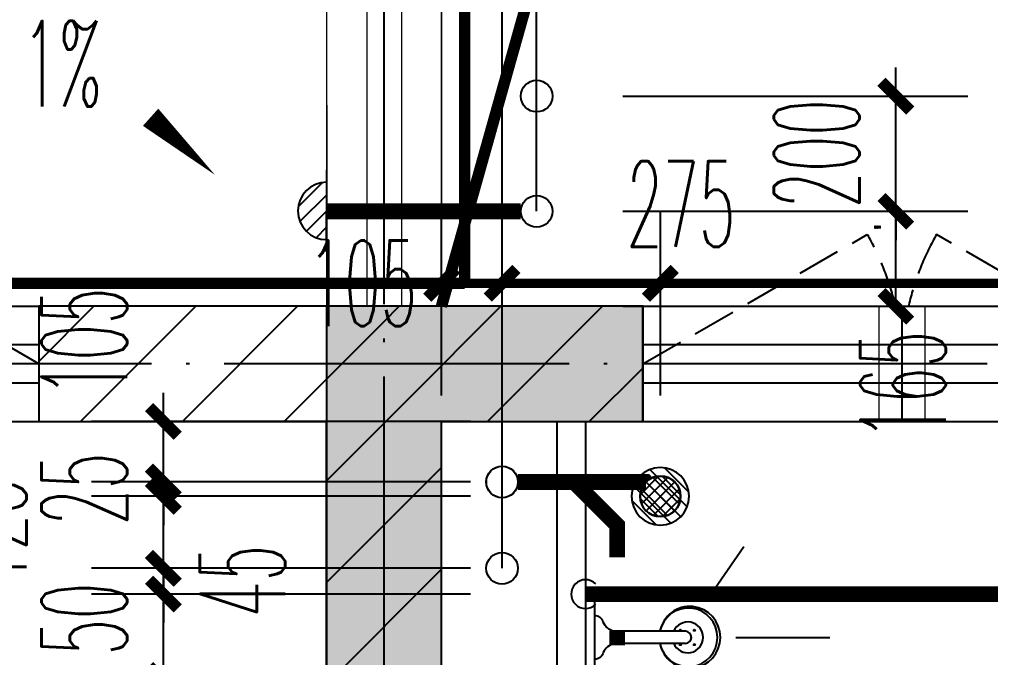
# Model space of a CAD drawing. Extents: x 27938 to 1507990, y 110129 to 923079.
# Drawn here: x 1219130 to 1220818, y 589414 to 590522 of the extents above; entities that cross this region are included whole.
import ezdxf

# ---------------------------------------------------------------- set-up
doc = ezdxf.new("R2010")
doc.units = 0
doc.header["$LTSCALE"] = 1000
doc.header["$MEASUREMENT"] = 0
doc.linetypes.add('DASH', pattern=[0.35, 0.25, -0.1])
doc.linetypes.add('DOTE', pattern=[2.4200000000000004, 2, -0.2, 0.02, -0.2])
for name, color, linetype in [('----建筑底图', 8, 'Continuous'), ('COLUMN', 9, 'Continuous'), ('DIM_SYMB', 3, 'Continuous'), ('DIM_废水', 31, 'Continuous'), ('DIM_污水', 2, 'Continuous'), ('DIM_雨水', 4, 'Continuous'), ('DIM_餐饮排水', 31, 'Continuous'), ('DOTE', 1, 'Continuous'), ('EQUIP_地漏', 7, 'Continuous'), ('IP-bath&kitchen-JOHNSON', 4, 'Continuous'), ('LVTRY', 6, 'Continuous'), ('P-bath&kitchen-JOHNSON', 4, 'Continuous'), ('PIPE-不分区给水', 3, 'J'), ('PIPE-废水', 31, 'TG_F'), ('PIPE-污水', 2, 'W'), ('PUB_HATCH', 8, 'Continuous'), ('VPIPE-不分区给水', 3, 'Continuous'), ('VPIPE-凝结', 150, 'N'), ('VPIPE-废水', 31, 'Continuous'), ('VPIPE-污水', 2, 'W'), ('VPIPE-雨水', 4, 'Y'), ('VPIPE-餐饮排水', 41, 'P'), ('WALL', 9, 'Continuous'), ('WINDOW', 4, 'Continuous'), ('WINDOW_TEXT', 7, 'Continuous'), ('机电标识类', 1, 'Continuous')]:
    doc.layers.add(name, color=color, linetype=linetype)
doc.layers.add('S-L主梁线', color=4, linetype='DASH', plot=False)
for name, color, linetype, lineweight in [('平面-排水沟', 86, 'Continuous', 15), ('平面-栏杆', 135, 'Continuous', 15), ('平面-看线', 45, 'Continuous', 15), ('平面-空调室内机', 176, 'Continuous', 9), ('空调', 76, 'Continuous', 13)]:
    doc.layers.add(name, color=color, linetype=linetype, lineweight=lineweight)
doc.styles.add('_TCH_DIM', font='SIMPLEX.shx', dxfattribs={"width": 0.7, "bigfont": 'GBCBIG.shx'})
doc.styles.add('_TCH_DIM_T3', font='SIMPLEX.shx', dxfattribs={"width": 0.4941176470588236, "bigfont": 'GBCBIG.shx'})
doc.styles.add('_TCH_WINDOW', font='SIMPLEX.shx', dxfattribs={"width": 0.7, "height": 3.5, "bigfont": 'GBCBIG.shx'})
doc.styles.get("Standard").update_dxf_attribs({"font": 'gbenor.shx', "bigfont": 'gbcbig.shx'})
doc.styles.add('TG_LINETYPE', font='SIMPLEX', dxfattribs={"width": 0.8, "height": 3, "bigfont": 'HZTXT'})
doc.linetypes.add('J', pattern='A,3,-0.2,["J",Standard,S=0.25,R=0,X=-0.1,Y=-0.115],-0.2', length=3.4)
doc.linetypes.add('N', pattern='A,3,-0.2,["N",Standard,S=0.25,R=0,X=-0.1,Y=-0.115],-0.2', length=3.4)
doc.linetypes.add('P', pattern='A,3,-0.2,["P",Standard,S=0.25,R=0,X=-0.1,Y=-0.115],-0.2', length=3.4)
doc.linetypes.add('TG_F', pattern='A,2,-0.3,["F",TG_LINETYPE,S=0.1,R=0,X=-0.23,Y=-0.15],0', length=2.3)
doc.linetypes.add('W', pattern='A,3,-0.2,["W",Standard,S=0.25,R=0,X=-0.1,Y=-0.115],-0.2', length=3.4)
doc.linetypes.add('Y', pattern='A,3,-0.2,["Y",Standard,S=0.25,R=0,X=-0.1,Y=-0.115],-0.2', length=3.4)
doc.dimstyles.new('_TWT_ARCH&&50', dxfattribs={"dimtxt": 148.75, "dimasz": 50, "dimexe": 125, "dimexo": 150, "dimgap": 63.12500000000001, "dimtad": 1, "dimdec": 0, "dimzin": 0, "dimdsep": 46, "dimtxsty": '_TCH_DIM_T3', "dimblk": 'ARCHTICK', "dimcen": 0.09, "dimclrt": 7, "dimazin": 2, "dimtfac": 1, "dimtdec": 0, "dimtix": 1, "dimtmove": 2, "dimatfit": 3, "dimfxl": 100, "dimtolj": 1, "dimtzin": 0, "dimarcsym": 0})
pattern_1 = [(45, (0, 89.755675), (-88.38838300365748, 88.3883830036575), [])]

# ---------------------------------------------------------------- blocks, each defined once
blk = doc.blocks.new('GFDGFSDFGD')
at = {"layer": 'PUB_HATCH'}
blk.add_hatch(color=256, dxfattribs=at).paths.add_polyline_path([(439566.4865317799, 373023.7243817647), (439016.5711227141, 373023.7242364523), (439016.5716928639, 372023.7232685714), (439216.5708743546, 372023.7239847798), (439216.5708215295, 372823.7236273639), (439566.4864635121, 372823.7234225881)])
at = {"layer": 'COLUMN', "color": 6}
for p, q in [((439566.4865317799, 373023.7243817647), (439016.5711227141, 373023.7242364523)), ((439016.5711227141, 373023.7242364523), (439016.5716928639, 372023.7232685714)), ((439566.4864635121, 372823.7234225881), (439566.4865317799, 373023.7243817647)), ((439216.5708743546, 372023.7239847798), (439216.5708215295, 372823.7236273639)), ((439216.5708215295, 372823.7236273639), (439566.4864635121, 372823.7234225881))]:
    blk.add_line(p, q, dxfattribs=at)
blk = doc.blocks.new('dongkong')
blk.add_wipeout([(-603756.0415179721, 210770.96306340612), (-603756.0415180603, 210570.80961624245), (-603836.0415181214, 210570.80961593534), (-603836.0415181519, 210770.96306307407)])
at = {"layer": '机电标识类', "color": 250, "linetype": 'DASH', "ltscale": 400}
for p, q in [((-603796.0415180789, 210770.9630630909), (-603796.0415180789, 210570.8096162414)), ((-603896.0415180789, 210670.6929921169), (-603696.0415180789, 210670.6929921169))]:
    blk.add_line(p, q, dxfattribs=at)
at = {"layer": '空调', "color": 6, "linetype": 'DASH', "const_width": 2}
blk.add_lwpolyline([(-603756.0415180789, 210770.9630630909), (-603756.0415180789, 210570.8096162414), (-603836.0415180789, 210570.8096162414), (-603836.0415180789, 210770.9630630909)], close=True, dxfattribs=at)
blk = doc.blocks.new('135')
blk.add_hatch(color=0).paths.add_polyline_path([(4.76418280357393, 1.812162386259842), (3.614183923258678, -0.9586682789313272), (-4.698308072380313, 2.491328362025341), (-3.548309192054148, 5.262159027231063)])
at = {"color": 0}
for p, q in [((0, -9.095e-13), (-7.276000000000001e-12, 39.11915162772765)), ((-5.555794630552554, 18.93025617586591), (-3.355794630551827, 19.41189882087838)), ((-3.355794630551827, 19.41189882087838), (-5.502586708164016, 19.38346581543646)), ((-5.000000000007275, 10.93307908955376), (-5.000000000007275, 30.53458335841333)), ((5.617387633388716, 18.86060526279379), (3.417387633387988, 19.34224790780627)), ((3.417387633387988, 19.34224790780627), (5.564179711000178, 19.31381490236435)), ((4.999999999996362, 10.92478528669653), (4.999999999992723, 32.30060393840449)), ((-6.34257382159194, 2.632406550414998), (5.421245566391007, -2.250020692198631)), ((-5.698204626369259, 2.906323017595241), (-5.160113183243083, 2.682994842084553)), ((5.249555696867901, 10.9245783101278), (-5.25044430312846, 10.93328680312606)), ((5.227938415449898, 9.660595023749009), (-5.205485498692723, 9.660595023727183)), ((-5.160113183243083, 2.682994842084553), (-3.818447822857706, 5.915630618167598)), ((-3.818447822857706, 5.915630618167598), (5.417654394495911, 2.08230101709978)), ((4.075989034128724, -1.150334758983262), (5.417654394495911, 2.08230101709978)), ((4.075989034125087, -1.150334758983262), (5.7233188174323, -1.834038541420341))]:
    blk.add_line(p, q, dxfattribs=at)
for centre, radius, start, end in [((6.161034868437128, 15.83646535001662), 13.51105029248686, 151.0147378050733, 204.8403314206463), ((8.625610374787357, 15.4674340699994), 14.59806099666519, 166.2780045267358, 198.0953497200314), ((-5.220308285297505, 22.14142036417525), 0.5, 335.7643365041333, 151.0147378054934), ((3.827398038803949, 18.06844884589281), 9.42220170707689, 155.7643365036202, 171.9772791662345), ((5.153695528464595, 22.26171150950449), 0.5, 29.84246110022977, 204.5740373216479), ((-5.946870150815811, 17.18555889137405), 11.70614123311011, 10.4750181798539, 24.57403732164799), ((-6.288615623223449, 15.43590622998363), 12.3887641438454, 338.644919711974, 16.04760207510264), ((-6.035673477003001, 15.84248269684667), 13.39994098009156, 334.9111406033848, 29.84246110034611), ((13.49583268638525, 4.204098348475781), 20.48112573357894, 163.092431708237, 182.0011966084188), ((-5.975522388205718, 3.562607190228845), 1, 184.2275252268287, 248.4661137629982), ((13.54264475737364, 4.193994001077044), 19.52885339284392, 163.7443120071847, 182.5268738689926), ((-5.467505949505721, 3.349919817060253), 0.5, 181.9385014602077, 247.2597126889964), ((29.07817214454553, 6.708467335577552), 24.03224306675829, 172.943947749341, 199.2318175570648), ((26.37160870551816, 6.273545375245702), 20.6409126368038, 169.1453753653255, 199.9525787155704), ((5.869786496521555, -1.169297062749137), 1.170107913508445, 247.4597126892894, 19.95257871601565), ((5.914985297487874, -1.372233430550295), 0.5, 247.4597126892894, 19.23181755750988)]:
    blk.add_arc(centre, radius, start, end, dxfattribs=at)
blk.add_open_spline([(-5.000000000007275, 30.53458335841333), (-4.10443294849756, 31.33336597555081), (-2.288282033354334, 32.95324444101334), (0.90438098919185, 29.19536669430727), (3.450096077842316, 31.12548990286359), (4.999999999992723, 32.30060393840449)], degree=3, knots=[0, 0, 0, 0, 3.066329070407599, 6.218313121244897, 11.12413523619883, 11.12413523619883, 11.12413523619883, 11.12413523619883], dxfattribs=at)
blk = doc.blocks.new('SDFAWERAWER')
at = {"layer": 'LVTRY', "color": 0}
for p, q in [((593987.7654218215, -1242190.543110286), (593978.1679464299, -1242213.999597729)), ((594017.0860310916, -1242202.539954511), (593987.7654218215, -1242190.543110286)), ((594015.8193360465, -1242220.432964417), (594027.1688849085, -1242192.714558183)), ((594022.6186791044, -1242211.427743668), (594029.8341162818, -1242193.80586096)), ((594025.3530065713, -1242210.830205286), (594031.0932591765, -1242196.811088268)), ((594027.1688849085, -1242192.714558183), (594033.0323939191, -1242195.115424288)), ((594029.8341162818, -1242193.80586096), (594031.0932591765, -1242196.811088268)), ((594032.1593517042, -1242197.24760937), (594033.0323939191, -1242195.115424288)), ((594033.0323939191, -1242195.115424288), (594033.976751101, -1242197.369344781)), ((594033.7584905497, -1242197.902391045), (594033.9763517794, -1242197.370320023)), ((593941.1893833182, -1242210.071718162), (593783.7054442759, -1242594.768872668)), ((593941.1893833182, -1242210.071718162), (593964.6458707345, -1242219.669193542)), ((594007.4885557, -1242225.996441955), (593978.1679464299, -1242213.999597729)), ((594025.7000045974, -1242203.902384486), (594018.4845674199, -1242221.524267195)), ((594025.3530065713, -1242210.830205286), (594021.4897947444, -1242220.265124338)), ((594047.2517495372, -1242200.933083513), (594035.9092786319, -1242228.654386825)), ((594037.3439066054, -1242210.828683256), (594087.9885953569, -1242231.550505105)), ((594038.5747885434, -1242229.745009019), (594045.1743897707, -1242213.615406493)), ((594041.579694262, -1242228.485098852), (594051.1771696536, -1242205.028611409)), ((594049.9172594484, -1242202.023705706), (594043.3176582216, -1242218.153308231)), ((594047.2517495372, -1242200.933083513), (594049.9172594484, -1242202.023705706)), ((594049.9172594484, -1242202.023705706), (594051.1771696536, -1242205.028611409)), ((593964.6458707345, -1242219.669193542), (593807.1619316919, -1242604.366348048)), ((594015.8193360465, -1242220.432964417), (594021.6828450572, -1242222.833830523)), ((594018.4845674199, -1242221.524267195), (594021.4897947444, -1242220.265124338)), ((594022.5558872721, -1242220.70164544), (594021.6828450572, -1242222.833830523)), ((594021.6828450572, -1242222.833830523), (594023.9367655669, -1242221.889473379)), ((594024.1550261178, -1242221.356427115), (594023.937164888, -1242221.888498138)), ((594035.9092786319, -1242228.654386825), (594038.5747885434, -1242229.745009019)), ((594038.5747885434, -1242229.745009019), (594041.579694262, -1242228.485098852)), ((594057.0670404839, -1242246.282014925), (594066.6645158757, -1242222.825527482)), ((594027.746431214, -1242234.285170699), (594078.3911199654, -1242255.006992549)), ((593783.7054442759, -1242594.768872668), (593807.1619316919, -1242604.366348048)), ((593803.2340521519, -1242641.344911171), (593812.8315275433, -1242617.888423728)), ((593812.8315275433, -1242617.888423728), (593842.1521368134, -1242629.885267953)), ((593842.1521368134, -1242629.885267953), (593832.554661422, -1242653.341755396)), ((593845.157042532, -1242628.625357786), (593833.814571627, -1242656.346661099)), ((593847.8225524705, -1242629.715979991), (593836.4800815652, -1242657.437283303)), ((593845.157042532, -1242628.625357786), (593842.1521368134, -1242629.885267953)), ((593847.8225524705, -1242629.715979991), (593845.157042532, -1242628.625357786)), ((593847.1421213057, -1242661.799772115), (593858.4845922105, -1242634.078468803)), ((593849.807631217, -1242662.890394308), (593861.150102122, -1242635.169090996)), ((593852.0613105225, -1242661.945461682), (593862.0950347865, -1242637.422770285)), ((593858.4845922105, -1242634.078468803), (593861.150102122, -1242635.169090996)), ((593861.150102122, -1242635.169090996), (593862.0950347865, -1242637.422770285)), ((593803.2340521519, -1242641.344911171), (593832.554661422, -1242653.341755396)), ((593833.814571627, -1242656.346661099), (593832.554661422, -1242653.341755396)), ((593836.4800815652, -1242657.437283303), (593833.814571627, -1242656.346661099)), ((593847.1421213057, -1242661.799772115), (593849.807631217, -1242662.890394308))]:
    blk.add_line(p, q, dxfattribs=at)
blk.add_lwpolyline([(593823.4857289928, -1242716.975934958), (594045.7556563742, -1242173.940086161), (594036.5013807861, -1242170.150840413), (593814.2314534048, -1242713.186689209)], close=True, dxfattribs=at)
blk.add_arc((594075.2654484361, -1242240.036391133), 15.29342111015146, 281.7932153755734, 33.70187580186141, dxfattribs=at)
for centre, major_axis, start_param, end_param in [((593974.2417065077, -1242223.595433476), (3.926239933352681, 9.595835773426348), 0, 1.570796326794897), ((593816.7577674654, -1242608.292587982), (13.52371531371392, 33.05232318957029), 1.570796326794897, 3.141592653589793), ((593816.7577674654, -1242608.292587982), (3.926239933352681, 9.595835773426348), 1.570796326794897, 3.141592653589793)]:
    blk.add_ellipse(centre, major_axis=major_axis, ratio=1, start_param=start_param, end_param=end_param, dxfattribs=at)
at = {"layer": 'P-bath&kitchen-JOHNSON', "color": 0, "linetype": 'DASH'}
blk.add_arc((593809.7670385346, -1242714.004828131), 586.199339652145, 67.53694625199444, 157.1324720308851, dxfattribs=at)
at = {"layer": 'LVTRY', "color": 8, "xscale": -1, "rotation": 157.7329157530927}
blk.add_blockref('135', (594045.2713309255, -1242161.927690595), dxfattribs=at)
blk = doc.blocks.new('A$C5DCB2F21')
at = {"layer": 'IP-bath&kitchen-JOHNSON', "color": 0}
for p, q in [((-68.28558143033297, -213.1606503543517), (-157.7014214626688, -274.9614281078248)), ((68.16970908802614, -213.1606503543517), (157.5855491203619, -274.9614281078248)), ((-0.0579361711279489, -261.3536447175793), (-0.0579361711570528, -424.6555120690827))]:
    blk.add_line(p, q, dxfattribs=at)
for centre, major_axis, ratio, start_param, end_param in [((0.0421103943663184, -178.7724866370772), (-50.96224410476142, 6.55561e-11), 0.9900522014073144, -1.362970376127611, 4.504563029716158), ((0.0421103943663184, -177.7692267618913), (-26.80467913510691, 8.690706e-10), 0.9948122416210567, -1.167676844559286, 4.309269498205915)]:
    blk.add_ellipse(centre, major_axis=major_axis, ratio=ratio, start_param=start_param, end_param=end_param, dxfattribs=at)
at = {"layer": 'LVTRY', "color": 0}
for p, q in [((73.60639230580999, 0), (-73.60639230580999, 0)), ((-10.47308850636909, -173.5162652194049), (-10.47308850636909, -49.2578386965979)), ((10.5573092952909, -173.5162652194049), (10.5573092952909, -49.2578386965979))]:
    blk.add_line(p, q, dxfattribs=at)
blk.add_lwpolyline([(73.60639230580999, 0), (73.60639230580999, -15.772798351245), (-73.60639230580999, -15.772798351245), (-73.60639230580999, 0)], dxfattribs=at)
for points in [[(-26.29978149385716, -30.6730770759059, -0.3641418619200349), (-37.77772499481944, -15.772798351245, -0.0204951839784475)], [(26.29978149385716, -30.6730770759059, 0.3641418619200187), (37.77772499482671, -15.772798351245, 0.0204951839784475)], [(-10.47308850636909, -49.43990604687496, 0.214893116671168), (-26.29978149385716, -30.6730770759059, 7.649644273232357)], [(10.5573092952909, -49.2578386965979, -0.2143900455666535), (26.29978149385716, -30.6730770759059, -7.649644273232357)]]:
    blk.add_lwpolyline(points, format="xyb", dxfattribs=at)
blk.add_arc((0.0421103944609058, -173.5162652194049), 10.51519890083, 180, 0, dxfattribs=at)
for centre, major_axis, ratio, start_param, end_param in [((0.0421103943663184, -181.2952494334531), (53.64446843239703, 4.6092399e-09), 0.9875770290783108, 1.768090240399728, 7.656687720196345), ((-12.41473554639378, -164.737432311369), (1.3012e-12, 1.432845619463478), 0.8500000000096485, -1.570796326743344, 4.712388980436241), ((12.49895633515552, -164.737432311369), (-1.089747e-10, 1.432845619463478), 0.8500000000096485, 4.712388980370823, 10.99557428755041), ((-12.41473554639378, -189.1718906858077), (-2.801241e-10, 1.432845619478029), 0.8500000000010158, 4.712388980259137, 10.99557428743872), ((12.49895633515552, -189.1718906858077), (-3.904000999999999e-10, 1.43284561947803), 0.8500000000010156, 4.712388980193717, 10.9955742873733)]:
    blk.add_ellipse(centre, major_axis=major_axis, ratio=ratio, start_param=start_param, end_param=end_param, dxfattribs=at)
blk = doc.blocks.new('$lvtry$00000171')
at = {"color": 0}
for p, q in [((-74.24621202462731, 10.60660171788186), (-10.60660171788186, 74.24621202462731)), ((-69.81875867368217, -27.39235180270043), (27.39235180242758, 69.81875867368217)), ((-53.03300858900184, -53.03300858886359), (53.03300858900184, 53.03300858886359)), ((-27.39235180242758, -69.81875867368217), (69.81875867368217, 27.39235180270043)), ((10.60660171788186, -74.24621202462731), (74.24621202462731, -10.60660171788186))]:
    blk.add_line(p, q, dxfattribs=at)
blk.add_circle((0, 0), 75, dxfattribs=at)
blk.add_point((0, 0), dxfattribs=at)
blk = doc.blocks.new('DSGDFGF')
at = {"layer": 'IP-bath&kitchen-JOHNSON', "color": 0}
for points in [[(676542.3319719185, 343855.3312094221), (676542.3319289016, 342905.0196913155), (676292.3295242395, 342905.0197074407)], [(676492.3319719185, 343855.3312094221), (676492.331953106, 343005.0197000016), (676292.3295265906, 343005.0197000032)]]:
    blk.add_lwpolyline(points, dxfattribs=at)
at = {"layer": 'IP-bath&kitchen-JOHNSON', "color": 8}
for name, p, rotation in [('A$C5DCB2F21', (676542.3428769042, 343480.3272782623), 90.00848852444699), ('SDFAWERAWER', (-342526.1847909405, 1268090.515878983), 22.25976934310714)]:
    blk.add_blockref(name, p, dxfattribs=dict(at, rotation=rotation))
at = {"layer": 'LVTRY', "color": 8, "xscale": -0.6666666667107826, "yscale": 0.6666666667107826}
blk.add_blockref('$lvtry$00000171', (676672.3319719185, 343725.3312094244), dxfattribs=at)
blk = doc.blocks.new('A$C7A951E79')
at = {"layer": 'LVTRY'}
for p, q in [((-0.03019816137384623, -71.1504577078158), (0.03032669913955033, 71.45330783701502)), ((-7.071067817567382, 49.49747468566056), (-49.49747468711575, 7.071067807148211)), ((0.01200970011996105, 28.29628095228691), (-46.54583911696682, -18.26156787434593)), ((0, 0), (-35.35533905785996, -35.35533906542696)), ((-0.01200970011996105, -28.29628095240332), (-18.26156786479987, -46.54583912075032))]:
    blk.add_line(p, q, dxfattribs=at)
blk.add_arc((6.426847539842129e-05, 0.1514250643085688), 49.94917711705559, 89.97568208789981, 269.9756820878998, dxfattribs=at)
blk.add_point((0, 0), dxfattribs=at)
blk = doc.blocks.new('A$C42425DA4')
blk.add_blockref('A$C7A951E79', (13800.45369265578, 0.0296072558267042))
blk = doc.blocks.new('$WINLIB2D$00000001')
at = {"color": 0}
for points in [[(-0.4999999999999964, 0.5000000000000142), (-0.4999999999999964, -0.4999999999999858)], [(-0.4999999999999964, 0.5000000000000142), (0.5000000000000036, 0.5000000000000142)], [(0.5000000000000036, -0.4999999999999858), (0.5000000000000036, 0.5000000000000142)], [(0.5000000000000036, 0.1666666666666714), (-0.4999999999999964, 0.1666666666666714)], [(0.5000000000000036, -0.1666666666666572), (-0.4999999999999964, -0.1666666666666572)], [(-0.4999999999999964, -0.4999999999999858), (0.5000000000000036, -0.4999999999999858)]]:
    blk.add_lwpolyline(points, dxfattribs=at)
blk = doc.blocks.new('A$C149A4CC3')
at = {"layer": 'PUB_HATCH'}
h = blk.add_hatch(dxfattribs=at)
h.set_pattern_fill('普通砖', color=256, scale=50, style=0)
h.set_pattern_definition(pattern_1)
h.paths.add_polyline_path([(-6499.999989771874, -16510.08435552946), (-7099.999984915149, -16510.08435550366), (-7099.999984923749, -16710.08435550366), (-6599.999989802998, -16710.08435552516), (-6499.999989792997, -16643.41768886242)])
h = blk.add_hatch(dxfattribs=at)
h.set_pattern_fill('普通砖', color=256, scale=50, style=0)
h.set_pattern_definition(pattern_1)
h.paths.add_polyline_path([(-6399.999989803, -16710.08435553264), (-6049.999985190259, -16710.08435554378), (-6049.999985183895, -16510.08435554377), (-6499.999989772991, -16510.08435552946), (-6499.999989792625, -16643.41768886242)])
h = blk.add_hatch(dxfattribs=at)
h.set_pattern_fill('普通砖', color=256, scale=50, style=0)
h.set_pattern_definition(pattern_1)
h.paths.add_polyline_path([(-6599.999989863069, -19510.08435540341), (-6399.999989860926, -19410.08435537703), (-6399.999989803, -16710.08435553264), (-6499.999989792996, -16643.41768886242), (-6599.999989802998, -16710.08435552516)])
at = {"color": 8, "linetype": 'DASH', "ltscale": 0.8, "const_width": 20}
for points in [[(0.003342016949318349, -16470.08435543487), (-1659.999992188881, -16470.08435543906), (-1659.999992801226, -15470.08435546519), (-4839.999989744043, -15470.08435569576), (-4839.999989768607, -16470.08435556991), (-6359.999989774195, -16470.08435552154), (-6359.999989743694, -15470.08435540629), (-8059.99998934858, -15470.08435539098), (-8059.999989335309, -14670.08434770285), (-10160.00100836717, -14670.08434783731), (-10160.00100967474, -13020.08434792334), (-14839.99898536177, -13020.08434792334), (-14839.99898393685, -14670.08434783138), (-16940.00000092911, -14670.08434769692), (-16940.00000091607, -15470.08435546752), (-18640.00000035611, -15470.08435546275), (-18640.00000048906, -16470.08435553045), (-20160.00000045518, -16470.08435557876), (-20160.00000047975, -15470.08435566269), (-23339.99999742268, -15470.08435546857)], [(-6359.999989774195, -16470.08435552154), (-8059.999984820839, -16470.08437112049), (-8059.999984820839, -15710.08530140889)]]:
    blk.add_lwpolyline(points, dxfattribs=at)
at = {"layer": 'DOTE', "color": 169, "linetype": 'DOTE', "ltscale": 0.3}
for p, q in [((-6499.999999315129, -19410.08434694167), (-6499.999999900698, -11458.04734790955)), ((25039.89799962282, -16610.08434715244), (-25818.76699962281, -16610.08434715233))]:
    blk.add_line(p, q, dxfattribs=at)
at = {"layer": 'VPIPE-凝结', "color": 8, "ltscale": 0.1}
blk.add_line((-6290.005524652195, -16344.54390998889), (-6599.773159385542, -16344.54392768408), dxfattribs=at)
at = {"layer": 'WALL', "color": 8}
for p, q in [((-6499.999989771874, -16510.08435552946), (-7099.999984915149, -16510.08435550366)), ((-7099.999984915149, -16510.08435550366), (-7099.999984923749, -16710.08435550366)), ((-6049.999985183895, -16510.08435554377), (-6499.999989772991, -16510.08435552946)), ((-6049.999985190259, -16710.08435554378), (-6049.999985183895, -16510.08435554377)), ((-7099.999984923749, -16710.08435550366), (-6599.999989802998, -16710.08435552516)), ((-6599.999989863069, -19510.08435540341), (-6599.999989802998, -16710.08435552516)), ((-6399.999989860926, -19410.08435537703), (-6399.999989803, -16710.08435553264)), ((-6399.999989803, -16710.08435553264), (-6049.999985190259, -16710.08435554378))]:
    blk.add_line(p, q, dxfattribs=at)
at = {"layer": 'WINDOW', "color": 8, "linetype": 'DASH', "ltscale": 0.3}
for points in [[(-7099.999984969036, -16610.08496459265), (-7489.753174277605, -16385.15730627667, 0.131605288826864), (-7549.999985018861, -16610.0849645639)], [(-6050.092190943426, -16610.08434715233), (-5660.339001634857, -16385.15668883634, -0.131605288826864), (-5600.0921908936, -16610.08434712357)], [(-5150.092190843774, -16610.08434715233), (-5539.845380152343, -16385.15668883634, 0.131605288826864), (-5600.0921908936, -16610.08434712357)]]:
    blk.add_lwpolyline(points, format="xyb", dxfattribs=at)
at = {"layer": '平面-排水沟', "color": 8}
blk.add_lwpolyline([(-6972.336657610489, -16122.15898217232, 0, 0, 0), (-6793.94278776343, -16281.75510712218, 0, 40.00000000000001, 0), (-6905.735039110332, -16181.74264520472, 0, 0, 0)], format="xyseb", dxfattribs=at)
at = {"layer": '平面-栏杆', "color": 8}
for points in [[(-6529.999999122345, -15810.08435649547), (-6529.702900456847, -16510.08175527182)], [(-6469.999999122345, -15810.08435649547), (-6469.702900456847, -16510.08175527182)]]:
    blk.add_lwpolyline(points, dxfattribs=at)
at = {"layer": '平面-看线', "color": 8}
blk.add_line((-6399.702900435892, -16510.08413631405), (-6399.999999101856, -15810.08435649547), dxfattribs=at)
blk.add_lwpolyline([(-6599.999999121879, -15810.08435649547), (-6599.702900456381, -16510.08175527182)], dxfattribs=at)
at = {"color": 8}
for name, p in [('GFDGFSDFGD', (-445616.5786988664, -389533.8091794208)), ('A$C42425DA4', (-20400.22683947522, -16344.5439277101))]:
    blk.add_blockref(name, p, dxfattribs=at)
at = {"layer": 'WINDOW', "color": 8}
ref = blk.add_blockref('$WINLIB2D$00000001', (-7549.99998491944, -16610.0843554843), dxfattribs=dict(at, xscale=-900, yscale=200, zscale=-900, rotation=179.999999997536))
ref.add_attrib('A', 'C0914', (-7583.82426959311, -16374.70996456393), dxfattribs={"layer": 'WINDOW_TEXT', "color": 8, "ltscale": 0.5, "height": 4.25, "rotation": 359.999999997536, "style": '_TCH_WINDOW', "width": 0.4941176470588236})
at = {"layer": '平面-排水沟', "color": 7, "style": '_TCH_DIM', "width": 0.4941176470588236}
blk.add_text('1%', height=148.75, dxfattribs=at).set_placement((-7128.63800547652, -16163.16315737924))
at = {"layer": '平面-空调室内机', "color": 8, "ltscale": 0.3, "rotation": 180}
blk.add_blockref('dongkong', (-609396.0415051044, 194060.7256675176), dxfattribs=at)
at = {"color": 8, "const_width": 20}
blk.add_lwpolyline([(-6400.297088314896, -16510.08579359303), (-6222.064111316577, -15876.66943581955), (-4799.99998963566, -15710.08435588115)], dxfattribs=at)
at = {"color": 8}
blk.add_blockref('DSGDFGF', (-682692.319314195, -360565.4161739748), dxfattribs=at)
at = {"layer": 'WINDOW', "color": 8}
ref = blk.add_blockref('$WINLIB2D$00000001', (-5599.999985187082, -16610.08435555809), dxfattribs=dict(at, xscale=-900, yscale=200, zscale=-900, rotation=179.9999999981768))
ref.add_attrib('A', 'C0914', (-5648.419311920854, -16374.70894857115), dxfattribs={"layer": 'WINDOW_TEXT', "color": 8, "ltscale": 0.5, "height": 4.25, "rotation": 359.9999999981769, "style": '_TCH_WINDOW', "width": 0.4941176470588236})
blk = doc.blocks.new('A$C63B2058D')
at = {"layer": 'S-L主梁线', "color": 0, "linetype": 'DASH', "lineweight": 18}
for p, q in [((7049.998994176043, 5099.999992515717), (7049.998994176043, 4299.999992544123)), ((7599.906831025321, 4099.999994234357), (8499.989436589181, 4099.999986080977))]:
    blk.add_line(p, q, dxfattribs=at)
at = {"layer": 'S-L主梁线', "color": 0, "linetype": 'ByBlock', "lineweight": 18}
for p, q in [((7249.998994176043, 4299.99999295664), (7249.998994176043, 5099.999992515659)), ((8499.989436589181, 4299.999985175149), (7599.906830612861, 4299.999993328529))]:
    blk.add_line(p, q, dxfattribs=at)
blk = doc.blocks.new('_ArchTick')
at = {"color": 0, "linetype": 'ByBlock', "const_width": 0.4}
blk.add_lwpolyline([(-0.5, -0.5), (0.5, 0.5)], dxfattribs=at)
blk = doc.blocks.new('*D511')
at = {"layer": 'Defpoints', "color": 0}
for p in [(1220028.60379821, 590388.9752524293), (1220652.848424041, 590388.9752524293), (1220028.603851059, 590188.9752524293)]:
    blk.add_point(p, dxfattribs=at)
at = {"layer": 'DIM_SYMB', "color": 0, "lineweight": -2}
for p, q in [((1220652.848424041, 590388.9752524293), (1220652.848424041, 590438.9752524293)), ((1220178.60379821, 590388.9752524293), (1220777.848424041, 590388.9752524293)), ((1220652.848424041, 590188.9752524293), (1220652.848424041, 590388.9752524293)), ((1220178.603851059, 590188.9752524293), (1220777.848424041, 590188.9752524293)), ((1220652.848424041, 590188.9752524293), (1220652.848424041, 590138.9752524293))]:
    blk.add_line(p, q, dxfattribs=at)
at = {"layer": 'DIM_SYMB', "color": 0, "lineweight": -2, "xscale": 50, "yscale": 50, "zscale": 50}
for p, rotation in [((1220652.848424041, 590388.9752524293), 270), ((1220652.848424041, 590188.9752524293), 90)]:
    blk.add_blockref('_ArchTick', p, dxfattribs=dict(at, rotation=rotation))
at = {"layer": 'DIM_SYMB', "color": 7, "insert": (1220515.348424041, 590288.9752524294), "char_height": 148.75, "attachment_point": 5, "rotation": 90, "style": '_TCH_DIM_T3'}
blk.add_mtext('\\A1;200', dxfattribs=at)
blk = doc.blocks.new('*D512')
at = {"layer": 'Defpoints', "color": 0}
for p in [(1220028.603851059, 590188.97525243), (1220652.848472266, 590188.97525243), (1220028.603894659, 590023.9751650128)]:
    blk.add_point(p, dxfattribs=at)
at = {"layer": 'DIM_SYMB', "color": 0, "lineweight": -2}
for p, q in [((1220178.603851059, 590188.97525243), (1220777.848472266, 590188.97525243)), ((1220652.848472266, 590023.9751650128), (1220652.848472266, 590188.97525243)), ((1220178.603894659, 590023.9751650128), (1220777.848472266, 590023.9751650128))]:
    blk.add_line(p, q, dxfattribs=at)
at = {"layer": 'DIM_SYMB', "color": 0, "lineweight": -2, "xscale": 50, "yscale": 50, "zscale": 50}
for p, rotation in [((1220652.848472266, 590188.97525243), 90), ((1220652.848472266, 590023.9751650128), 270)]:
    blk.add_blockref('_ArchTick', p, dxfattribs=dict(at, rotation=rotation))
at = {"layer": 'DIM_SYMB', "color": 7, "insert": (1220665.3485304, 589886.4753332688), "char_height": 148.75, "attachment_point": 5, "rotation": 90, "style": '_TCH_DIM_T3'}
blk.add_mtext('\\A1;165', dxfattribs=at)
blk = doc.blocks.new('*D513')
at = {"layer": 'Defpoints', "color": 0}
for p in [(1220243.695579977, 590063.9756559937), (1219968.693133026, 589718.975049294), (1220243.695579977, 589718.975049288)]:
    blk.add_point(p, dxfattribs=at)
at = {"layer": 'DIM_SYMB', "color": 0, "lineweight": -2}
for p, q in [((1219968.693133026, 589868.975049294), (1219968.693133026, 590188.9756559937)), ((1220243.695579977, 589868.975049288), (1220243.695579977, 590188.9756559937)), ((1219968.693133026, 590063.9756559937), (1220243.695579977, 590063.9756559937))]:
    blk.add_line(p, q, dxfattribs=at)
at = {"layer": 'DIM_SYMB', "color": 0, "lineweight": -2, "xscale": 50, "yscale": 50, "zscale": 50, "rotation": 180}
blk.add_blockref('_ArchTick', (1219968.693133026, 590063.9756559937), dxfattribs=at)
at = {"layer": 'DIM_SYMB', "color": 0, "lineweight": -2, "xscale": 50, "yscale": 50, "zscale": 50}
blk.add_blockref('_ArchTick', (1220243.695579977, 590063.9756559937), dxfattribs=at)
at = {"layer": 'DIM_SYMB', "color": 7, "insert": (1220279.372419251, 590201.4756559937), "char_height": 148.75, "attachment_point": 5, "style": '_TCH_DIM_T3'}
blk.add_mtext('\\A1;275', dxfattribs=at)
blk = doc.blocks.new('*D514')
at = {"layer": 'Defpoints', "color": 0}
for p in [(1219968.693133026, 590063.9756559979), (1219863.606717217, 589718.9750492962), (1219968.693133026, 589718.975049294)]:
    blk.add_point(p, dxfattribs=at)
at = {"layer": 'DIM_SYMB', "color": 0, "lineweight": -2}
for p, q in [((1219863.606717217, 589868.9750492962), (1219863.606717217, 590188.9756559979)), ((1219968.693133026, 589868.975049294), (1219968.693133026, 590188.9756559979)), ((1219863.606717217, 590063.9756559979), (1219813.606717217, 590063.9756559979)), ((1219863.606717217, 590063.9756559979), (1219968.693133026, 590063.9756559979)), ((1219968.693133026, 590063.9756559979), (1220018.693133026, 590063.9756559979))]:
    blk.add_line(p, q, dxfattribs=at)
at = {"layer": 'DIM_SYMB', "color": 0, "lineweight": -2, "xscale": 50, "yscale": 50, "zscale": 50}
blk.add_blockref('_ArchTick', (1219863.606717217, 590063.9756559979), dxfattribs=at)
at = {"layer": 'DIM_SYMB', "color": 0, "lineweight": -2, "xscale": 50, "yscale": 50, "zscale": 50, "rotation": 180}
blk.add_blockref('_ArchTick', (1219968.693133026, 590063.9756559979), dxfattribs=at)
at = {"layer": 'DIM_SYMB', "color": 7, "insert": (1219726.106670972, 590063.9751282777), "char_height": 148.75, "attachment_point": 5, "style": '_TCH_DIM_T3'}
blk.add_mtext('\\A1;105', dxfattribs=at)
blk = doc.blocks.new('*D515')
at = {"layer": 'Defpoints', "color": 0}
for p in [(1220028.505292095, 590621.1918894179), (1219863.748930139, 590388.9052835827), (1220028.603851059, 590388.9752524293)]:
    blk.add_point(p, dxfattribs=at)
at = {"layer": 'DIM_SYMB', "color": 0, "lineweight": -2}
for p, q in [((1219863.685266124, 590538.9052700724), (1219863.597317829, 590746.1219093128)), ((1220028.540187045, 590538.9752389189), (1220028.45223875, 590746.1918781593)), ((1219863.650371175, 590621.1219205714), (1220028.505292095, 590621.1918894179))]:
    blk.add_line(p, q, dxfattribs=at)
at = {"layer": 'DIM_SYMB', "color": 0, "lineweight": -2, "xscale": 50, "yscale": 50, "zscale": 50}
for p, rotation in [((1219863.650371175, 590621.1219205714), 180.024317862878), ((1220028.505292095, 590621.1918894179), 0.02431786287802989)]:
    blk.add_blockref('_ArchTick', p, dxfattribs=dict(at, rotation=rotation))
at = {"layer": 'DIM_SYMB', "color": 7, "insert": (1220165.946921031, 590758.7502357133), "char_height": 148.75, "attachment_point": 5, "rotation": 0.024317862878029887, "style": '_TCH_DIM_T3'}
blk.add_mtext('\\A1;165', dxfattribs=at)
blk = doc.blocks.new('*D517')
at = {"layer": 'Defpoints', "color": 0}
for p in [(1219380.08177696, 589823.9750471334), (1220063.693153446, 589823.9750471334), (1220063.693153446, 589718.9750492936)]:
    blk.add_point(p, dxfattribs=at)
at = {"layer": 'DIM_SYMB', "color": 0, "lineweight": -2}
for p, q in [((1219380.08177696, 589823.9750471334), (1219380.08177696, 589873.9750471334)), ((1219913.693153446, 589823.9750471334), (1219255.08177696, 589823.9750471334)), ((1219380.08177696, 589718.9750492936), (1219380.08177696, 589823.9750471334)), ((1219913.693153446, 589718.9750492936), (1219255.08177696, 589718.9750492936)), ((1219380.08177696, 589718.9750492936), (1219380.08177696, 589668.9750492936))]:
    blk.add_line(p, q, dxfattribs=at)
at = {"layer": 'DIM_SYMB', "color": 0, "lineweight": -2, "xscale": 50, "yscale": 50, "zscale": 50}
for p, rotation in [((1219380.08177696, 589823.9750471334), 270), ((1219380.08177696, 589718.9750492936), 90)]:
    blk.add_blockref('_ArchTick', p, dxfattribs=dict(at, rotation=rotation))
at = {"layer": 'DIM_SYMB', "color": 7, "insert": (1219242.58177696, 589961.4750471334), "char_height": 148.75, "attachment_point": 5, "rotation": 90, "style": '_TCH_DIM_T3'}
blk.add_mtext('\\A1;105', dxfattribs=at)
blk = doc.blocks.new('*D518')
at = {"layer": 'Defpoints', "color": 0}
for p in [(1219380.08177696, 589718.9750492936), (1220063.693153446, 589718.9750492936), (1220063.693153446, 589693.9750472049)]:
    blk.add_point(p, dxfattribs=at)
at = {"layer": 'DIM_SYMB', "color": 0, "lineweight": -2}
for p, q in [((1219380.08177696, 589718.9750492936), (1219380.08177696, 589768.9750492936)), ((1219913.693153446, 589718.9750492936), (1219255.08177696, 589718.9750492936)), ((1219380.08177696, 589693.9750472049), (1219380.08177696, 589718.9750492936)), ((1219913.693153446, 589693.9750472049), (1219255.08177696, 589693.9750472049)), ((1219380.08177696, 589693.9750472049), (1219380.08177696, 589643.9750472049))]:
    blk.add_line(p, q, dxfattribs=at)
at = {"layer": 'DIM_SYMB', "color": 0, "lineweight": -2, "xscale": 50, "yscale": 50, "zscale": 50}
for p, rotation in [((1219380.08177696, 589718.9750492936), 270), ((1219380.08177696, 589693.9750472049), 90)]:
    blk.add_blockref('_ArchTick', p, dxfattribs=dict(at, rotation=rotation))
at = {"layer": 'DIM_SYMB', "color": 7, "insert": (1219242.58177696, 589706.4750482494), "char_height": 148.75, "attachment_point": 5, "rotation": 90, "style": '_TCH_DIM_T3'}
blk.add_mtext('\\A1;25', dxfattribs=at)
blk = doc.blocks.new('*D519')
at = {"layer": 'Defpoints', "color": 0}
for p in [(1219380.08177696, 589693.9750472049), (1220063.693153446, 589693.9750472049), (1220063.693153446, 589568.9756652017)]:
    blk.add_point(p, dxfattribs=at)
at = {"layer": 'DIM_SYMB', "color": 0, "lineweight": -2}
for p, q in [((1219380.08177696, 589693.9750472049), (1219380.08177696, 589743.9750472049)), ((1219913.693153446, 589693.9750472049), (1219255.08177696, 589693.9750472049)), ((1219380.08177696, 589568.9756652017), (1219380.08177696, 589693.9750472049)), ((1219913.693153446, 589568.9756652017), (1219255.08177696, 589568.9756652017)), ((1219380.08177696, 589568.9756652017), (1219380.08177696, 589518.9756652017))]:
    blk.add_line(p, q, dxfattribs=at)
at = {"layer": 'DIM_SYMB', "color": 0, "lineweight": -2, "xscale": 50, "yscale": 50, "zscale": 50}
for p, rotation in [((1219380.08177696, 589693.9750472049), 270), ((1219380.08177696, 589568.9756652017), 90)]:
    blk.add_blockref('_ArchTick', p, dxfattribs=dict(at, rotation=rotation))
at = {"layer": 'DIM_SYMB', "color": 7, "insert": (1219067.58177696, 589631.4753562033), "char_height": 148.75, "attachment_point": 5, "rotation": 90, "style": '_TCH_DIM_T3'}
blk.add_mtext('\\A1;125', dxfattribs=at)
blk = doc.blocks.new('*D520')
at = {"layer": 'Defpoints', "color": 0}
for p in [(1219380.08177696, 589568.9756652017), (1220063.693153446, 589568.9756652017), (1220063.693153446, 589524.1631160427)]:
    blk.add_point(p, dxfattribs=at)
at = {"layer": 'DIM_SYMB', "color": 0, "lineweight": -2}
for p, q in [((1219380.08177696, 589568.9756652017), (1219380.08177696, 589618.9756652017)), ((1219913.693153446, 589568.9756652017), (1219255.08177696, 589568.9756652017)), ((1219380.08177696, 589524.1631160427), (1219380.08177696, 589568.9756652017)), ((1219913.693153446, 589524.1631160427), (1219255.08177696, 589524.1631160427)), ((1219380.08177696, 589524.1631160427), (1219380.08177696, 589474.1631160427))]:
    blk.add_line(p, q, dxfattribs=at)
at = {"layer": 'DIM_SYMB', "color": 0, "lineweight": -2, "xscale": 50, "yscale": 50, "zscale": 50}
for p, rotation in [((1219380.08177696, 589568.9756652017), 270), ((1219380.08177696, 589524.1631160427), 90)]:
    blk.add_blockref('_ArchTick', p, dxfattribs=dict(at, rotation=rotation))
at = {"layer": 'DIM_SYMB', "color": 7, "insert": (1219517.58177696, 589546.5693906222), "char_height": 148.75, "attachment_point": 5, "rotation": 90, "style": '_TCH_DIM_T3'}
blk.add_mtext('\\A1;45', dxfattribs=at)
blk = doc.blocks.new('*D521')
at = {"layer": 'Defpoints', "color": 0}
for p in [(1219380.08177696, 589524.1631160438), (1220063.693153446, 589524.1631160438), (1220063.693153446, 589374.1631160438)]:
    blk.add_point(p, dxfattribs=at)
at = {"layer": 'DIM_SYMB', "color": 0, "lineweight": -2}
for p, q in [((1219380.08177696, 589524.1631160438), (1219380.08177696, 589574.1631160438)), ((1219913.693153446, 589524.1631160438), (1219255.08177696, 589524.1631160438)), ((1219380.08177696, 589374.1631160438), (1219380.08177696, 589524.1631160438)), ((1219913.693153446, 589374.1631160438), (1219255.08177696, 589374.1631160438)), ((1219380.08177696, 589374.1631160438), (1219380.08177696, 589324.1631160438))]:
    blk.add_line(p, q, dxfattribs=at)
at = {"layer": 'DIM_SYMB', "color": 0, "lineweight": -2, "xscale": 50, "yscale": 50, "zscale": 50}
for p, rotation in [((1219380.08177696, 589524.1631160438), 270), ((1219380.08177696, 589374.1631160438), 90)]:
    blk.add_blockref('_ArchTick', p, dxfattribs=dict(at, rotation=rotation))
at = {"layer": 'DIM_SYMB', "color": 7, "insert": (1219242.58177696, 589449.1631160439), "char_height": 148.75, "attachment_point": 5, "rotation": 90, "style": '_TCH_DIM_T3'}
blk.add_mtext('\\A1;150', dxfattribs=at)
blk = doc.blocks.new('$TwtSys$00000141')
at = {"color": 1}
for p, q in [((-47.09803151780761, 3.836055847277748), (-5.041545145413693, 45.89254221967349)), ((-47.09803151780761, 3.836055847277748), (-5.041545145413693, 45.89254221967349)), ((-43.60958444554853, -17.52724007043071), (17.52724007042889, 43.60958444554853)), ((-43.60958444554853, -17.52724007043071), (17.52724007042889, 43.60958444554853)), ((-33.23401871576607, -33.23401871577153), (33.23401871576607, 33.23401871576425)), ((-33.23401871576607, -33.23401871576971), (33.23401871576607, 33.23401871576425)), ((-16.17805684451741, -43.53063328177632), (43.79137317708955, 16.43879673983065)), ((-16.17805684451741, -43.53063328177632), (43.79137317708955, 16.43879673983247)), ((5.715553844029273, -46.12975947626182), (46.12974035062325, -5.715572969671484)), ((5.715553844029273, -46.12975947626182), (46.12974035062325, -5.715572969671484))]:
    blk.add_line(p, q, dxfattribs=at)
blk.add_circle((0, -1.818989403545856e-12), 47, dxfattribs=at)
blk.add_circle((0, -1.818989403545856e-12), 47, dxfattribs=at)

msp = doc.modelspace()

# ---------------------------------------------------------------- block references
at = {"layer": '----建筑底图'}
msp.add_blockref('A$C149A4CC3', (1226263.606702472, 606534.0600115282), dxfattribs=at)

# ---------------------------------------------------------------- next in the draw order: hatches: boundary and pattern name
at = {"layer": 'PIPE-污水'}
for points in [[(1220218.69496166, 589718.9756647068), (1220228.417680234, 589728.6983834301), (1220224.390397984, 589732.7256656731)], [(1220218.69496166, 589718.9756647068), (1220218.694961993, 589732.7256651887), (1220224.390397984, 589732.7256656731)], [(1220168.687989913, 589643.9786829546), (1220178.410846011, 589653.7012638847), (1220182.438224547, 589649.6737720817)], [(1220168.687989913, 589643.9786829546), (1220182.437989976, 589643.9781174378), (1220182.438224547, 589649.6737720817)]]:
    msp.add_hatch(color=256, dxfattribs=at).paths.add_polyline_path(points)

# ---------------------------------------------------------------- next in the draw order: linework, layer by layer
at = {"layer": 'DIM_废水'}
msp.add_line((1220028.603837182, 590188.9752524275), (1220028.603837182, 591537.3510938116), dxfattribs=at)
at = {"layer": 'DIM_污水'}
msp.add_line((1219968.792140627, 589718.9756652019), (1219968.792140627, 591517.8590938116), dxfattribs=at)
at = {"layer": 'DIM_雨水'}
msp.add_line((1220028.603837182, 590388.9752524275), (1220028.603837182, 592090.1840938115), dxfattribs=at)
at = {"layer": 'DIM_餐饮排水'}
msp.add_line((1219968.722760071, 589568.9756652019), (1219968.722760071, 591218.174), dxfattribs=at)
at = {"layer": 'PIPE-不分区给水', "ltscale": 0.25, "const_width": 27.5}
msp.add_lwpolyline([(1220113.706484962, 589524.1631160426), (1221263.596480579, 589524.1631160423)], dxfattribs=at)
at = {"layer": 'PIPE-废水', "ltscale": 0.25, "const_width": 27.5}
msp.add_lwpolyline([(1220001.103853536, 590188.9635806535), (1219663.833852263, 590188.8204337398)], dxfattribs=at)
at = {"layer": 'PIPE-污水', "ltscale": 0.25, "const_width": 27.5}
for points in [[(1219996.292140627, 589718.9756652019), (1220093.693133065, 589718.9756652019)], [(1220168.687990035, 589643.97868338), (1220093.693133065, 589718.9756651887)], [(1220093.693133065, 589718.9756651887), (1220218.694961993, 589718.9756651887)], [(1220218.731992224, 589718.9386349571), (1220218.694961993, 589718.9756651887)], [(1220168.687989988, 589643.9786834269), (1220168.68568217, 589587.9131159886)], [(1220168.680433908, 589460.4131160968), (1220168.679404837, 589435.4131159907)]]:
    msp.add_lwpolyline(points, dxfattribs=at)
at = {"layer": 'VPIPE-不分区给水'}
msp.add_arc((1220113.706484962, 589524.1631160426), 24.99999999999136, 45, 315, dxfattribs=at)
at = {"layer": 'VPIPE-废水'}
msp.add_circle((1220028.603837182, 590188.9752524275), 27.5, dxfattribs=at)
at = {"layer": 'VPIPE-污水'}
for centre in [(1219968.693133026, 589718.9750492938), (1219968.792140627, 589718.9756652019)]:
    msp.add_circle(centre, 27.5, dxfattribs=at)
at = {"layer": 'VPIPE-雨水'}
msp.add_circle((1220028.603837182, 590388.9752524275), 27.5, dxfattribs=at)
at = {"layer": 'VPIPE-餐饮排水'}
msp.add_circle((1219968.722760071, 589568.9756652019), 27.5, dxfattribs=at)

# ---------------------------------------------------------------- next in the draw order: block references
at = {"layer": 'EQUIP_地漏', "xscale": 0.75, "zscale": 0.75}
for p, yscale, rotation in [((1220243.619374081, 589693.9750469746), -0.75, 179.9999999999727), ((1220243.619374073, 589693.9750469795), -0.75, 180.0000000000155), ((1220243.695579976, 589693.9750472051), 0.75, 1.546777469665605e-11)]:
    msp.add_blockref('$TwtSys$00000141', p, dxfattribs=dict(at, yscale=yscale, rotation=rotation))
at = {"layer": 'S-L主梁线', "color": 225, "linetype": 'ByBlock', "lineweight": 18}
msp.add_blockref('A$C63B2058D', (1212613.606707373, 585723.9756636247), dxfattribs=at)

# ---------------------------------------------------------------- next in the draw order: dimensions: what is measured, and where the dimension line sits
at = {"layer": 'DIM_SYMB'}
for base, p1, p2, angle, picture, middle in [((1220028.505292095, 590621.1918894179), (1219863.748930139, 590388.9052835827), (1220028.603851059, 590388.9752524293), 0.024317862878094978, '*D515', (1220165.946921031, 590758.7502357133)), ((1220243.695579977, 590063.9756559937), (1219968.693133026, 589718.975049294), (1220243.695579977, 589718.975049288), 359.99999999876303, '*D513', (1220279.372419251, 590201.4756559937)), ((1220652.848472266, 590188.97525243), (1220028.603894659, 590023.9751650128), (1220028.603851059, 590188.97525243), 90.00001514000209, '*D512', (1220665.3485304, 589886.4753332688)), ((1219968.693133026, 590063.9756559979), (1219863.606717217, 589718.9750492962), (1219968.693133026, 589718.975049294), 359.999999998794, '*D514', (1219726.106670972, 590063.9751282777)), ((1219380.08177696, 589823.9750471334), (1220063.693153446, 589718.9750492936), (1220063.693153446, 589823.9750471334), 90, '*D517', (1219242.58177696, 589961.4750471334)), ((1219380.08177696, 589693.9750472049), (1220063.693153446, 589568.9756652017), (1220063.693153446, 589693.9750472049), 90, '*D519', (1219067.58177696, 589631.4753562033)), ((1219380.08177696, 589568.9756652017), (1220063.693153446, 589524.1631160427), (1220063.693153446, 589568.9756652017), 90, '*D520', (1219517.58177696, 589546.5693906222))]:
    dim = msp.add_linear_dim(base=base, p1=p1, p2=p2, angle=angle, dimstyle='_TWT_ARCH&&50', dxfattribs=at)
    dim.commit()
    dim.dimension.update_dxf_attribs({"geometry": picture, "text_midpoint": middle, "dimtype": 129})
for p1, p2, distance, picture, middle in [((1220028.603851059, 590188.9752524293), (1220028.60379821, 590388.9752524293), -624.2446258310011, '*D511', (1220515.348424041, 590288.9752524294)), ((1220063.693153446, 589693.9750472049), (1220063.693153446, 589718.9750492936), 683.6113764860202, '*D518', (1219242.58177696, 589706.4750482494)), ((1220063.693153446, 589374.1631160438), (1220063.693153446, 589524.1631160438), 683.6113764860202, '*D521', (1219242.58177696, 589449.1631160439))]:
    dim = msp.add_aligned_dim(p1=p1, p2=p2, distance=distance, dimstyle='_TWT_ARCH&&50', dxfattribs=at)
    dim.commit()
    dim.dimension.update_dxf_attribs({"geometry": picture, "text_midpoint": middle})

doc.saveas('drawing.dxf')
